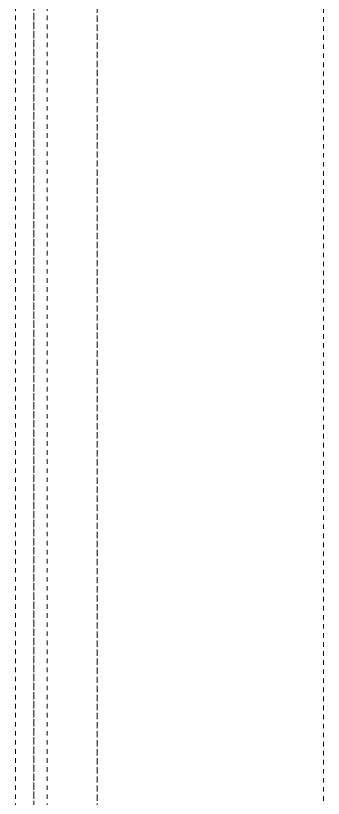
# Model space of a CAD drawing. Header units: millimetres. Extents: x 2179 to 48742, y 3478 to 161002.
# Drawn here: x 18615 to 18683, y 152692.9 to 152865.7 of the extents above; entities that cross this region are included whole.
import ezdxf

# ---------------------------------------------------------------- set-up
doc = ezdxf.new("R2010")
doc.units = ezdxf.units.MM
doc.linetypes.add('3_Čárkovaná 1_0mm', pattern=[2, 1, -1])
doc.layers.add('A-DETL-MBND', color=7, linetype='3_Čárkovaná 1_0mm', lineweight=9)

# ---------------------------------------------------------------- blocks, each defined once
blk = doc.blocks.new('EN_MEA MEARIN PLUS_EXPERT_basic - MEARIN Plus3000 - NW300-802455-1NP _ stroje')
at = {"layer": 'A-DETL-MBND'}
for p, q in [((27656.38, 168), (-150, 168)), ((27656.38, 168), (-150, 168)), ((-150, 164), (27656.38, 164)), ((27656.38, 164), (-150, 164)), ((27656.38, 164), (-149, 164)), ((27656.38, 161), (-150, 161)), ((27656.38, 161), (-150, 161)), ((27656.38, 150), (-149, 150)), ((-149, 150), (27656.38, 150)), ((-149, 100), (27656.38, 100))]:
    blk.add_line(p, q, dxfattribs=at)

msp = doc.modelspace()

# ---------------------------------------------------------------- block references
at = {"layer": 'A-DETL-MBND', "rotation": 90.00000000000001}
msp.add_blockref('EN_MEA MEARIN PLUS_EXPERT_basic - MEARIN Plus3000 - NW300-802455-1NP _ stroje', (18782.96, 125619.39), dxfattribs=at)

doc.saveas('drawing.dxf')
